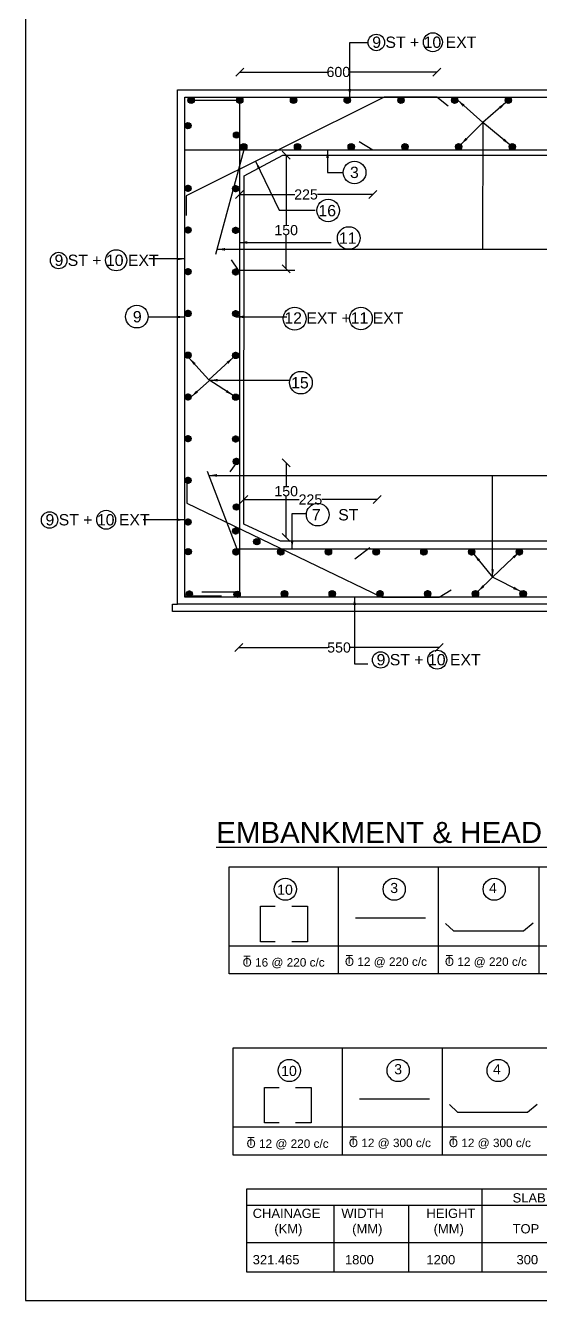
# Model space of a CAD drawing. Header units: millimetres. Extents: x 5124 to 6568637, y 2311 to 91879094.
# Drawn here: x 3731186 to 3737288, y 45933175 to 45948300 of the extents above; entities that cross this region are included whole.
import ezdxf

# ---------------------------------------------------------------- set-up
doc = ezdxf.new("R2010")
doc.units = ezdxf.units.MM
doc.header["$MEASUREMENT"] = 0
for name, color, linetype in [('DIMENSION', 7, 'Continuous'), ('DRAWING', 7, 'Continuous'), ('TEXT', 7, 'Continuous')]:
    doc.layers.add(name, color=color, linetype=linetype)
doc.styles.get("Standard").update_dxf_attribs({"font": 'arial.ttf', "height": 120})
doc.dimstyles.get("Standard").update_dxf_attribs({"dimtxt": 200, "dimasz": 110, "dimexe": 0.18, "dimexo": 0.0625, "dimgap": 0.09, "dimtad": 0, "dimtih": 1, "dimtoh": 1, "dimdec": 0, "dimzin": 0, "dimdsep": 46, "dimtxsty": 'Standard', "dimblk": 'OBLIQUE', "dimcen": 0.09, "dimse1": 1, "dimse2": 1, "dimadec": 0, "dimazin": 0, "dimtfac": 1, "dimtdec": 0, "dimtofl": 0, "dimtmove": 0, "dimatfit": 3, "dimfxl": 1, "dimtolj": 1, "dimtzin": 0, "dimarcsym": 0})

# ---------------------------------------------------------------- blocks, each defined once
blk = doc.blocks.new('_Oblique')
at = {"color": 0, "linetype": 'ByBlock', "lineweight": -2}
blk.add_line((-0.5, -0.5), (0.5, 0.5), dxfattribs=at)
blk = doc.blocks.new('*D98')
at = {"layer": 'Defpoints', "color": 0, "linetype": 'Continuous', "transparency": 16777216}
for p in [(3736060, 45947748), (3733726, 45947450), (3736060, 45947451)]:
    blk.add_point(p, dxfattribs=at)
at = {"layer": 'DIMENSION', "color": 0, "linetype": 'Continuous', "lineweight": -2, "transparency": 16777216}
for p, q in [((3733726, 45947748), (3734760, 45947748)), ((3736060, 45947748), (3735026, 45947748))]:
    blk.add_line(p, q, dxfattribs=at)
at = {"layer": 'DIMENSION', "color": 0, "linetype": 'Continuous', "lineweight": -2, "transparency": 16777216, "xscale": 95, "yscale": 95, "zscale": 95, "rotation": 180}
blk.add_blockref('_Oblique', (3733726, 45947748), dxfattribs=at)
at = {"layer": 'DIMENSION', "color": 0, "linetype": 'Continuous', "lineweight": -2, "transparency": 16777216, "xscale": 95, "yscale": 95, "zscale": 95}
blk.add_blockref('_Oblique', (3736060, 45947748), dxfattribs=at)
at = {"layer": 'DIMENSION', "color": 0, "linetype": 'Continuous', "transparency": 16777216, "insert": (3734893, 45947748), "char_height": 120, "attachment_point": 5}
blk.add_mtext('\\A1;600', dxfattribs=at)
blk = doc.blocks.new('*D99')
at = {"layer": 'Defpoints', "color": 0, "linetype": 'Continuous', "transparency": 16777216}
for p in [(3735300, 45946823), (3733720, 45946631), (3733720, 45946295)]:
    blk.add_point(p, dxfattribs=at)
at = {"layer": 'DIMENSION', "color": 0, "linetype": 'Continuous', "lineweight": -2, "transparency": 16777216}
for p, q in [((3733720, 45946295), (3734376, 45946295)), ((3735300, 45946295), (3734645, 45946295))]:
    blk.add_line(p, q, dxfattribs=at)
at = {"layer": 'DIMENSION', "color": 0, "linetype": 'Continuous', "lineweight": -2, "transparency": 16777216, "xscale": 95, "yscale": 95, "zscale": 95, "rotation": 180}
blk.add_blockref('_Oblique', (3733720, 45946295), dxfattribs=at)
at = {"layer": 'DIMENSION', "color": 0, "linetype": 'Continuous', "lineweight": -2, "transparency": 16777216, "xscale": 95, "yscale": 95, "zscale": 95}
blk.add_blockref('_Oblique', (3735300, 45946295), dxfattribs=at)
at = {"layer": 'DIMENSION', "color": 0, "linetype": 'Continuous', "transparency": 16777216, "insert": (3734510, 45946295), "char_height": 120, "attachment_point": 5}
blk.add_mtext('\\A1;225', dxfattribs=at)
blk = doc.blocks.new('*D100')
at = {"layer": 'Defpoints', "color": 0, "linetype": 'Continuous', "transparency": 16777216}
for p in [(3734271, 45946761), (3734271, 45945412), (3734275, 45945412)]:
    blk.add_point(p, dxfattribs=at)
at = {"layer": 'DIMENSION', "color": 0, "linetype": 'Continuous', "lineweight": -2, "transparency": 16777216}
for p, q in [((3734275, 45946761), (3734275, 45945933)), ((3734275, 45945412), (3734275, 45945810))]:
    blk.add_line(p, q, dxfattribs=at)
at = {"layer": 'DIMENSION', "color": 0, "linetype": 'Continuous', "lineweight": -2, "transparency": 16777216, "xscale": 95, "yscale": 95, "zscale": 95}
for p, rotation in [((3734275, 45946761), 90), ((3734275, 45945412), 270)]:
    blk.add_blockref('_Oblique', p, dxfattribs=dict(at, rotation=rotation))
at = {"layer": 'DIMENSION', "color": 0, "linetype": 'Continuous', "transparency": 16777216, "insert": (3734275, 45945872), "char_height": 120, "attachment_point": 5}
blk.add_mtext('\\A1;150', dxfattribs=at)
blk = doc.blocks.new('*D96')
at = {"layer": 'Defpoints', "color": 0, "linetype": 'Continuous', "transparency": 16777216}
for p in [(3735352, 45943205), (3733772, 45943012), (3733772, 45942677)]:
    blk.add_point(p, dxfattribs=at)
at = {"layer": 'DIMENSION', "color": 0, "linetype": 'Continuous', "lineweight": -2, "transparency": 16777216}
for p, q in [((3733772, 45942677), (3734428, 45942677)), ((3735352, 45942677), (3734696, 45942677))]:
    blk.add_line(p, q, dxfattribs=at)
at = {"layer": 'DIMENSION', "color": 0, "linetype": 'Continuous', "lineweight": -2, "transparency": 16777216, "xscale": 95, "yscale": 95, "zscale": 95, "rotation": 180}
blk.add_blockref('_Oblique', (3733772, 45942677), dxfattribs=at)
at = {"layer": 'DIMENSION', "color": 0, "linetype": 'Continuous', "lineweight": -2, "transparency": 16777216, "xscale": 95, "yscale": 95, "zscale": 95}
blk.add_blockref('_Oblique', (3735352, 45942677), dxfattribs=at)
at = {"layer": 'DIMENSION', "color": 0, "linetype": 'Continuous', "transparency": 16777216, "insert": (3734562, 45942677), "char_height": 120, "attachment_point": 5}
blk.add_mtext('\\A1;225', dxfattribs=at)
blk = doc.blocks.new('*D97')
at = {"layer": 'Defpoints', "color": 0, "linetype": 'Continuous', "transparency": 16777216}
for p in [(3734271, 45943114), (3734271, 45942226), (3734275, 45942226)]:
    blk.add_point(p, dxfattribs=at)
at = {"layer": 'DIMENSION', "color": 0, "linetype": 'Continuous', "lineweight": -2, "transparency": 16777216}
for p, q in [((3734275, 45943114), (3734275, 45942836)), ((3734275, 45942226), (3734275, 45942714))]:
    blk.add_line(p, q, dxfattribs=at)
at = {"layer": 'DIMENSION', "color": 0, "linetype": 'Continuous', "lineweight": -2, "transparency": 16777216, "xscale": 95, "yscale": 95, "zscale": 95}
for p, rotation in [((3734275, 45943114), 90), ((3734275, 45942226), 270)]:
    blk.add_blockref('_Oblique', p, dxfattribs=dict(at, rotation=rotation))
at = {"layer": 'DIMENSION', "color": 0, "linetype": 'Continuous', "transparency": 16777216, "insert": (3734275, 45942775), "char_height": 120, "attachment_point": 5}
blk.add_mtext('\\A1;150', dxfattribs=at)
blk = doc.blocks.new('*D101')
at = {"layer": 'Defpoints', "color": 0, "linetype": 'Continuous', "transparency": 16777216}
for p in [(3733712, 45941520), (3736089, 45941520), (3736089, 45940921)]:
    blk.add_point(p, dxfattribs=at)
at = {"layer": 'DIMENSION', "color": 0, "linetype": 'Continuous', "lineweight": -2, "transparency": 16777216}
for p, q in [((3733712, 45940921), (3734768, 45940921)), ((3736089, 45940921), (3735033, 45940921))]:
    blk.add_line(p, q, dxfattribs=at)
at = {"layer": 'DIMENSION', "color": 0, "linetype": 'Continuous', "lineweight": -2, "transparency": 16777216, "xscale": 95, "yscale": 95, "zscale": 95, "rotation": 180}
blk.add_blockref('_Oblique', (3733712, 45940921), dxfattribs=at)
at = {"layer": 'DIMENSION', "color": 0, "linetype": 'Continuous', "lineweight": -2, "transparency": 16777216, "xscale": 95, "yscale": 95, "zscale": 95}
blk.add_blockref('_Oblique', (3736089, 45940921), dxfattribs=at)
at = {"layer": 'DIMENSION', "color": 0, "linetype": 'Continuous', "transparency": 16777216, "insert": (3734901, 45940921), "char_height": 120, "attachment_point": 5}
blk.add_mtext('\\A1;550', dxfattribs=at)

msp = doc.modelspace()

# ---------------------------------------------------------------- hatches: boundary and pattern name
at = {"layer": 'DRAWING', "linetype": 'Continuous'}
for points in [[(3733111.1, 45947414, 1), (3733185.7, 45947414, 1)], [(3733688.3, 45947414, 1), (3733762.8, 45947414, 1)], [(3733688.3, 45947412.6, 1), (3733762.8, 45947412.6, 1)], [(3734324.6, 45947414, 1), (3734399.1, 45947414, 1)], [(3734324.6, 45947412.6, 1), (3734399.1, 45947412.6, 1)], [(3734960.9, 45947414, 1), (3735035.5, 45947414, 1)], [(3734960.9, 45947412.6, 1), (3735035.5, 45947412.6, 1)], [(3735597.3, 45947414, 1), (3735671.8, 45947414, 1)], [(3735597.3, 45947412.6, 1), (3735671.8, 45947412.6, 1)], [(3736233.6, 45947414, 1), (3736308.1, 45947414, 1)], [(3736233.6, 45947412.6, 1), (3736308.1, 45947412.6, 1)], [(3736869.9, 45947414, 1), (3736944.5, 45947414, 1)], [(3736869.9, 45947412.6, 1), (3736944.5, 45947412.6, 1)], [(3733073, 45947113, 1), (3733147.5, 45947113, 1)], [(3733648.6, 45947000.4, 1), (3733723.2, 45947000.4, 1)], [(3733735.5, 45946862.8, 1), (3733810.1, 45946862.8, 1)], [(3733735.5, 45946861.3, 1), (3733810.1, 45946861.3, 1)], [(3734371.9, 45946862.8, 1), (3734446.4, 45946862.8, 1)], [(3734371.9, 45946861.3, 1), (3734446.4, 45946861.3, 1)], [(3735008.2, 45946862.8, 1), (3735082.8, 45946862.8, 1)], [(3735008.2, 45946861.3, 1), (3735082.8, 45946861.3, 1)], [(3735644.6, 45946862.8, 1), (3735719.1, 45946862.8, 1)], [(3735644.6, 45946861.3, 1), (3735719.1, 45946861.3, 1)], [(3736280.9, 45946862.8, 1), (3736355.4, 45946862.8, 1)], [(3736280.9, 45946861.3, 1), (3736355.4, 45946861.3, 1)], [(3736917.2, 45946862.8, 1), (3736991.8, 45946862.8, 1)], [(3736917.2, 45946861.3, 1), (3736991.8, 45946861.3, 1)], [(3733072.7, 45946368.9, 1), (3733147.3, 45946368.9, 1)], [(3733074.1, 45946368.9, 1), (3733148.7, 45946368.9, 1)], [(3733638.1, 45946365.6, 1), (3733712.6, 45946365.6, 1)], [(3733639.5, 45946365.6, 1), (3733714, 45946365.6, 1)], [(3733072.7, 45945874, 1), (3733147.3, 45945874, 1)], [(3733074.1, 45945874, 1), (3733148.7, 45945874, 1)], [(3733638.1, 45945870.7, 1), (3733712.6, 45945870.7, 1)], [(3733639.5, 45945870.7, 1), (3733714, 45945870.7, 1)], [(3733072.7, 45945379.1, 1), (3733147.3, 45945379.1, 1)], [(3733074.1, 45945379.1, 1), (3733148.7, 45945379.1, 1)], [(3733638.1, 45945375.8, 1), (3733712.6, 45945375.8, 1)], [(3733639.5, 45945375.8, 1), (3733714, 45945375.8, 1)], [(3733072.7, 45944884.1, 1), (3733147.3, 45944884.1, 1)], [(3733074.1, 45944884.1, 1), (3733148.7, 45944884.1, 1)], [(3733638.1, 45944880.8, 1), (3733712.6, 45944880.8, 1)], [(3733639.5, 45944880.8, 1), (3733714, 45944880.8, 1)], [(3733072.7, 45944389.2, 1), (3733147.3, 45944389.2, 1)], [(3733074.1, 45944389.2, 1), (3733148.7, 45944389.2, 1)], [(3733638.1, 45944385.9, 1), (3733712.6, 45944385.9, 1)], [(3733639.5, 45944385.9, 1), (3733714, 45944385.9, 1)], [(3733072.7, 45943894.3, 1), (3733147.3, 45943894.3, 1)], [(3733074.1, 45943894.3, 1), (3733148.7, 45943894.3, 1)], [(3733638.1, 45943891, 1), (3733712.6, 45943891, 1)], [(3733639.5, 45943891, 1), (3733714, 45943891, 1)], [(3733072.7, 45943399.4, 1), (3733147.3, 45943399.4, 1)], [(3733074.1, 45943399.4, 1), (3733148.7, 45943399.4, 1)], [(3733638.1, 45943396, 1), (3733712.6, 45943396, 1)], [(3733639.5, 45943396, 1), (3733714, 45943396, 1)], [(3733645.9, 45943128.5, 1), (3733720.5, 45943128.5, 1)], [(3733647.3, 45943128.5, 1), (3733721.9, 45943128.5, 1)], [(3733072.7, 45942904.4, 1), (3733147.3, 45942904.4, 1)], [(3733074.1, 45942904.4, 1), (3733148.7, 45942904.4, 1)], [(3733647.3, 45942588.4, 1), (3733721.8, 45942588.4, 1)], [(3733648.7, 45942588.4, 1), (3733723.2, 45942588.4, 1)], [(3733072.7, 45942409.5, 1), (3733147.3, 45942409.5, 1)], [(3733074.1, 45942409.5, 1), (3733148.7, 45942409.5, 1)], [(3733638.1, 45942302.6, 1), (3733712.6, 45942302.6, 1)], [(3733639.5, 45942302.6, 1), (3733714, 45942302.6, 1)], [(3733887.7, 45942178, 1), (3733962.3, 45942178, 1)], [(3733889.2, 45942178, 1), (3733963.7, 45942178, 1)], [(3733076.3, 45942059.4, 1), (3733150.8, 45942059.4, 1)], [(3733077.7, 45942059.4, 1), (3733152.3, 45942059.4, 1)], [(3733641.7, 45942056.1, 1), (3733716.2, 45942056.1, 1)], [(3733643.1, 45942056.1, 1), (3733717.6, 45942056.1, 1)], [(3734172.1, 45942056.6, 1), (3734246.6, 45942056.6, 1)], [(3734172.1, 45942055.2, 1), (3734246.6, 45942055.2, 1)], [(3734173.5, 45942056.6, 1), (3734248, 45942056.6, 1)], [(3734173.5, 45942055.2, 1), (3734248, 45942055.2, 1)], [(3734737.7, 45942056.6, 1), (3734812.2, 45942056.6, 1)], [(3734737.7, 45942055.2, 1), (3734812.2, 45942055.2, 1)], [(3734739.1, 45942056.6, 1), (3734813.7, 45942056.6, 1)], [(3734739.1, 45942055.2, 1), (3734813.7, 45942055.2, 1)], [(3735303.3, 45942056.6, 1), (3735377.9, 45942056.6, 1)], [(3735303.3, 45942055.2, 1), (3735377.9, 45942055.2, 1)], [(3735304.8, 45942056.6, 1), (3735379.3, 45942056.6, 1)], [(3735304.8, 45942055.2, 1), (3735379.3, 45942055.2, 1)], [(3735869, 45942056.6, 1), (3735943.5, 45942056.6, 1)], [(3735869, 45942055.2, 1), (3735943.5, 45942055.2, 1)], [(3735870.4, 45942056.6, 1), (3735944.9, 45942056.6, 1)], [(3735870.4, 45942055.2, 1), (3735944.9, 45942055.2, 1)], [(3736434.6, 45942056.6, 1), (3736509.1, 45942056.6, 1)], [(3736434.6, 45942055.2, 1), (3736509.1, 45942055.2, 1)], [(3736436, 45942056.6, 1), (3736510.6, 45942056.6, 1)], [(3736436, 45942055.2, 1), (3736510.6, 45942055.2, 1)], [(3737000.2, 45942056.6, 1), (3737074.8, 45942056.6, 1)], [(3737000.2, 45942055.2, 1), (3737074.8, 45942055.2, 1)], [(3737001.7, 45942056.6, 1), (3737076.2, 45942056.6, 1)], [(3737001.7, 45942055.2, 1), (3737076.2, 45942055.2, 1)], [(3733089.4, 45941555.5, 1), (3733163.9, 45941555.5, 1)], [(3733090.8, 45941555.5, 1), (3733165.3, 45941555.5, 1)], [(3733654.7, 45941552.2, 1), (3733729.2, 45941552.2, 1)], [(3733656.1, 45941552.2, 1), (3733730.7, 45941552.2, 1)], [(3734217.1, 45941559.7, 1), (3734291.6, 45941559.7, 1)], [(3734217.1, 45941558.3, 1), (3734291.6, 45941558.3, 1)], [(3734218.5, 45941559.7, 1), (3734293, 45941559.7, 1)], [(3734218.5, 45941558.3, 1), (3734293, 45941558.3, 1)], [(3734782.7, 45941559.7, 1), (3734857.3, 45941559.7, 1)], [(3734782.7, 45941558.3, 1), (3734857.3, 45941558.3, 1)], [(3734784.1, 45941559.7, 1), (3734858.7, 45941559.7, 1)], [(3734784.1, 45941558.3, 1), (3734858.7, 45941558.3, 1)], [(3735348.4, 45941559.7, 1), (3735422.9, 45941559.7, 1)], [(3735348.4, 45941558.3, 1), (3735422.9, 45941558.3, 1)], [(3735349.8, 45941559.7, 1), (3735424.3, 45941559.7, 1)], [(3735349.8, 45941558.3, 1), (3735424.3, 45941558.3, 1)], [(3735914, 45941559.7, 1), (3735988.5, 45941559.7, 1)], [(3735914, 45941558.3, 1), (3735988.5, 45941558.3, 1)], [(3735915.4, 45941559.7, 1), (3735989.9, 45941559.7, 1)], [(3735915.4, 45941558.3, 1), (3735989.9, 45941558.3, 1)], [(3736479.6, 45941559.7, 1), (3736554.2, 45941559.7, 1)], [(3736479.6, 45941558.3, 1), (3736554.2, 45941558.3, 1)], [(3736481, 45941559.7, 1), (3736555.6, 45941559.7, 1)], [(3736481, 45941558.3, 1), (3736555.6, 45941558.3, 1)], [(3737045.3, 45941559.7, 1), (3737119.8, 45941559.7, 1)], [(3737045.3, 45941558.3, 1), (3737119.8, 45941558.3, 1)], [(3737046.7, 45941559.7, 1), (3737121.2, 45941559.7, 1)], [(3737046.7, 45941558.3, 1), (3737121.2, 45941558.3, 1)]]:
    msp.add_hatch(color=256, dxfattribs=at).paths.add_polyline_path(points)

# ---------------------------------------------------------------- linework, layer by layer
at = {"layer": 'DIMENSION', "linetype": 'Continuous'}
for points in [[(3735138.2, 45946922.3), (3735300.4, 45946823.3)], [(3733621.5, 45945519.5), (3733707.3, 45945397.2), (3734377.6, 45945397.2)], [(3733720.5, 45943162.7), (3733607, 45943005.7)], [(3743760, 45941434.3), (3743760, 45941348.4), (3732926.8, 45941348.4), (3732926.8, 45941434.3), (3732986, 45941434.3)]]:
    msp.add_lwpolyline(points, dxfattribs=at)
for centre, radius in [((3735342.9, 45948098.7), 97.5), ((3735085.3, 45946556), 134.2), ((3734772.9, 45946105.1), 134.2), ((3735016, 45945779.1), 134.2), ((3731577.7, 45945512), 97.5), ((3732504.7, 45944846.4), 134.2), ((3734375, 45944822.2), 134.8), ((3735161.2, 45944824.6), 134.2), ((3734449.5, 45944063.2), 134.2), ((3734648.1, 45942497.1), 134.2), ((3731470.6, 45942434), 97.5), ((3735394.2, 45940774.1), 97.5)]:
    msp.add_circle(centre, radius, dxfattribs=at)
at = {"layer": 'DRAWING', "linetype": 'Continuous'}
for p, q in [((3732986, 45947537), (3749275.2, 45947537)), ((3732986, 45941434.3), (3732986, 45947537)), ((3733071.7, 45947451.3), (3749275.2, 45947451.3)), ((3733071.7, 45941520), (3733071.7, 45947451.3)), ((3749275.2, 45941434.3), (3732986, 45941434.3)), ((3749275.2, 45941520), (3733071.7, 45941520)), ((3733809.9, 45934498.4), (3742043, 45934498.4)), ((3733809.9, 45933510.4), (3733809.9, 45934498.4)), ((3742043, 45933510.4), (3733809.9, 45933510.4))]:
    msp.add_line(p, q, dxfattribs=at)
for points in [[(3763651.2, 45955991.2), (3731185.6, 45955991.2), (3731185.6, 45933175.2), (3763651.2, 45933175.2)], [(3733600.8, 45938321.5), (3751743.9, 45938321.5), (3751743.9, 45937048.9), (3733600.8, 45937048.9)], [(3733647.8, 45936171.6), (3751790.9, 45936171.6), (3751790.9, 45934898.9), (3733647.8, 45934898.9)]]:
    msp.add_lwpolyline(points, close=True, dxfattribs=at)
for points in [[(3736194.1, 45947342.6), (3736060.3, 45947451.3), (3735436.9, 45947451.3), (3733088.7, 45946281.3), (3733088.7, 45946047.4)], [(3733185.7, 45947414), (3733720.5, 45947414), (3733720.5, 45941579.1), (3733273.8, 45941579.1)], [(3736604.2, 45947149), (3736602.1, 45945645)], [(3733071.7, 45946823.3), (3749275.2, 45946823.3)], [(3733772.8, 45946824.1), (3733437.4, 45945585.4)], [(3733778.7, 45946518.6), (3734233.2, 45946761.2), (3742428.2, 45946761.2), (3742877.1, 45946540.8), (3742877.1, 45942428.5), (3742435.2, 45942184.5), (3734208.7, 45942184.5), (3733771.2, 45942384.5), (3733778.7, 45946518.6)], [(3733338.9, 45943012.8), (3733690, 45942093.7), (3752938.9, 45942093.7)], [(3733096.4, 45942876.4), (3733096.4, 45942633.5), (3735406.9, 45941520), (3736089.2, 45941520), (3736230.3, 45941607)], [(3735267.2, 45942102.1), (3735089.4, 45941969.9)], [(3733507.5, 45941531), (3733071.7, 45941531)], [(3734890.3, 45938321.5), (3734890.3, 45937048.9)], [(3736075.4, 45938321.5), (3736075.4, 45937048.9)], [(3737268.8, 45938321.5), (3737268.8, 45937048.9)], [(3734144.8, 45937430.9), (3733968.8, 45937430.9), (3733968.8, 45937853.6), (3734144.8, 45937853.6)], [(3734340.1, 45937853.6), (3734525.5, 45937853.6), (3734525.5, 45937430.9), (3734340.1, 45937430.9)], [(3735095.7, 45937715.9), (3735924.8, 45937715.9)], [(3736164.2, 45937648.7), (3736258.1, 45937560.7), (3737086.3, 45937560.7), (3737200.5, 45937654.4)], [(3733600.8, 45937383.4), (3751743.9, 45937383.4)], [(3734937.3, 45936171.6), (3734937.3, 45934898.9)], [(3736122.4, 45936171.6), (3736122.4, 45934898.9)], [(3734191.8, 45935281), (3734015.8, 45935281), (3734015.8, 45935703.6), (3734191.8, 45935703.6)], [(3734387, 45935703.6), (3734572.5, 45935703.6), (3734572.5, 45935281), (3734387, 45935281)], [(3735142.7, 45935566), (3735971.8, 45935566)], [(3736211.2, 45935498.7), (3736305.1, 45935410.7), (3737133.3, 45935410.7), (3737247.5, 45935504.5)], [(3736592.5, 45934498.4), (3736592.5, 45933510.4)], [(3733809.9, 45934305.9), (3742043, 45934305.9)], [(3734840.6, 45934305.9), (3734840.6, 45933510.4)], [(3735725.7, 45934305.9), (3735725.7, 45933510.4)], [(3733809.9, 45933862), (3742043, 45933862)]]:
    msp.add_lwpolyline(points, dxfattribs=at)
for centre, radius in [((3736013.5, 45948101.7), 112.5), ((3733148.4, 45947414), 37.3), ((3733725.5, 45947414), 37.3), ((3733725.5, 45947412.6), 37.3), ((3734361.9, 45947414), 37.3), ((3734361.9, 45947412.6), 37.3), ((3734998.2, 45947414), 37.3), ((3734998.2, 45947412.6), 37.3), ((3735634.5, 45947414), 37.3), ((3735634.5, 45947412.6), 37.3), ((3736270.9, 45947414), 37.3), ((3736270.9, 45947412.6), 37.3), ((3736907.2, 45947414), 37.3), ((3736907.2, 45947412.6), 37.3), ((3733110.3, 45947113), 37.3), ((3733685.9, 45947000.4), 37.3), ((3733772.8, 45946862.8), 37.3), ((3733772.8, 45946861.3), 37.3), ((3734409.1, 45946862.8), 37.3), ((3734409.1, 45946861.3), 37.3), ((3735045.5, 45946862.8), 37.3), ((3735045.5, 45946861.3), 37.3), ((3735681.8, 45946862.8), 37.3), ((3735681.8, 45946861.3), 37.3), ((3736318.2, 45946862.8), 37.3), ((3736318.2, 45946861.3), 37.3), ((3736954.5, 45946862.8), 37.3), ((3736954.5, 45946861.3), 37.3), ((3733110, 45946368.9), 37.3), ((3733111.4, 45946368.9), 37.3), ((3733675.3, 45946365.6), 37.3), ((3733676.8, 45946365.6), 37.3), ((3733110, 45945874), 37.3), ((3733111.4, 45945874), 37.3), ((3733675.3, 45945870.7), 37.3), ((3733676.8, 45945870.7), 37.3), ((3732260, 45945514.8), 125.1), ((3733110, 45945379.1), 37.3), ((3733111.4, 45945379.1), 37.3), ((3733675.3, 45945375.8), 37.3), ((3733676.8, 45945375.8), 37.3), ((3733110, 45944884.1), 37.3), ((3733111.4, 45944884.1), 37.3), ((3733675.3, 45944880.8), 37.3), ((3733676.8, 45944880.8), 37.3), ((3733110, 45944389.2), 37.3), ((3733111.4, 45944389.2), 37.3), ((3733675.3, 45944385.9), 37.3), ((3733676.8, 45944385.9), 37.3), ((3733110, 45943894.3), 37.3), ((3733111.4, 45943894.3), 37.3), ((3733675.3, 45943891), 37.3), ((3733676.8, 45943891), 37.3), ((3733110, 45943399.4), 37.3), ((3733111.4, 45943399.4), 37.3), ((3733675.3, 45943396), 37.3), ((3733676.8, 45943396), 37.3), ((3733683.2, 45943128.5), 37.3), ((3733684.6, 45943128.5), 37.3), ((3733110, 45942904.4), 37.3), ((3733111.4, 45942904.4), 37.3), ((3733684.5, 45942588.4), 37.3), ((3733686, 45942588.4), 37.3), ((3732141.2, 45942437), 112.5), ((3733110, 45942409.5), 37.3), ((3733111.4, 45942409.5), 37.3), ((3733675.3, 45942302.6), 37.3), ((3733676.8, 45942302.6), 37.3), ((3733925, 45942178), 37.3), ((3733926.4, 45942178), 37.3), ((3733113.6, 45942059.4), 37.3), ((3733115, 45942059.4), 37.3), ((3733678.9, 45942056.1), 37.3), ((3733680.3, 45942056.1), 37.3), ((3734209.3, 45942056.6), 37.3), ((3734209.3, 45942055.2), 37.3), ((3734210.8, 45942056.6), 37.3), ((3734210.8, 45942055.2), 37.3), ((3734775, 45942056.6), 37.3), ((3734775, 45942055.2), 37.3), ((3734776.4, 45942056.6), 37.3), ((3734776.4, 45942055.2), 37.3), ((3735340.6, 45942056.6), 37.3), ((3735340.6, 45942055.2), 37.3), ((3735342, 45942056.6), 37.3), ((3735342, 45942055.2), 37.3), ((3735906.2, 45942056.6), 37.3), ((3735906.2, 45942055.2), 37.3), ((3735907.7, 45942056.6), 37.3), ((3735907.7, 45942055.2), 37.3), ((3736471.9, 45942056.6), 37.3), ((3736471.9, 45942055.2), 37.3), ((3736473.3, 45942056.6), 37.3), ((3736473.3, 45942055.2), 37.3), ((3737037.5, 45942056.6), 37.3), ((3737037.5, 45942055.2), 37.3), ((3737038.9, 45942056.6), 37.3), ((3737038.9, 45942055.2), 37.3), ((3733126.6, 45941555.5), 37.3), ((3733128, 45941555.5), 37.3), ((3733692, 45941552.2), 37.3), ((3733693.4, 45941552.2), 37.3), ((3734254.4, 45941559.7), 37.3), ((3734254.4, 45941558.3), 37.3), ((3734255.8, 45941559.7), 37.3), ((3734255.8, 45941558.3), 37.3), ((3734820, 45941559.7), 37.3), ((3734820, 45941558.3), 37.3), ((3734821.4, 45941559.7), 37.3), ((3734821.4, 45941558.3), 37.3), ((3735385.6, 45941559.7), 37.3), ((3735385.6, 45941558.3), 37.3), ((3735387, 45941559.7), 37.3), ((3735387, 45941558.3), 37.3), ((3735951.3, 45941559.7), 37.3), ((3735951.3, 45941558.3), 37.3), ((3735952.7, 45941559.7), 37.3), ((3735952.7, 45941558.3), 37.3), ((3736516.9, 45941559.7), 37.3), ((3736516.9, 45941558.3), 37.3), ((3736518.3, 45941559.7), 37.3), ((3736518.3, 45941558.3), 37.3), ((3737082.5, 45941559.7), 37.3), ((3737082.5, 45941558.3), 37.3), ((3737083.9, 45941559.7), 37.3), ((3737083.9, 45941558.3), 37.3), ((3736064.8, 45940777.1), 112.5), ((3734265.7, 45938053.9), 131.6), ((3735555.2, 45938053.9), 131.6), ((3736740.2, 45938053.9), 131.6), ((3734312.7, 45935903.9), 131.6), ((3735602.2, 45935903.9), 131.6), ((3736787.2, 45935903.9), 131.6)]:
    msp.add_circle(centre, radius, dxfattribs=at)
at = {"layer": 'TEXT', "linetype": 'Continuous'}
msp.add_lwpolyline([(3733647.8, 45935233.5), (3751790.9, 45935233.5)], dxfattribs=at)

# ---------------------------------------------------------------- texts
at = {"layer": 'DRAWING'}
for s, p in [('10', (3734167.4, 45937988.4)), ('3', (3735507.9, 45938008.8)), ('4', (3736678.8, 45938008.5)), ('3', (3735554.9, 45935858.8)), ('4', (3736725.8, 45935858.5)), ('10', (3734214.4, 45935838.5))]:
    msp.add_text(s, height=120, dxfattribs=at).set_placement(p)
at = {"layer": 'TEXT'}
for s, height, p in [('9 ST + 10 EXT', 134.117, (3735294.7, 45948034.5)), ('3', 134.1, (3735031, 45946490.7)), ('16 ', 134.12, (3734657.1, 45946037.1)), ('11  ', 134.12, (3734900.2, 45945711.1)), ('9 ST + 10 EXT', 134.117, (3731529.4, 45945447.8)), ('9', 134.1, (3732457.7, 45944778.4)), ('12 EXT +11 EXT', 134.117, (3734253.2, 45944763.4)), ('15', 134.12, (3734333.7, 45943995.2)), ('9 ST + 10 EXT', 134.117, (3731422.4, 45942369.8)), ('7    ST', 134.12, (3734579.1, 45942429.1)), ('9 ST + 10 EXT', 134.117, (3735346, 45940709.9)), ('%%UEMBANKMENT & HEAD WALL', 250, (3733445.7, 45938602.8)), ('O 16 @ 220 c/c', 100, (3733758.3, 45937136.2)), ('T', 100, (3733766.9, 45937164.1)), ('O 12 @ 220 c/c', 100, (3734970.7, 45937145)), ('T', 100, (3734979.4, 45937172.9)), ('O 12 @ 220 c/c', 100, (3736155.8, 45937145)), ('T', 100, (3736164.4, 45937172.9)), ('O 12 @ 220 c/c', 100, (3733805.3, 45934986.2)), ('T', 100, (3733813.9, 45935014.1)), ('O 12 @ 300 c/c', 100, (3735017.7, 45934995)), ('T', 100, (3735026.4, 45935022.9)), ('O 12 @ 300 c/c', 100, (3736202.7, 45934995)), ('T', 100, (3736211.4, 45935022.9))]:
    msp.add_text(s, height=height, dxfattribs=at).set_placement(p)
at = {"layer": 'TEXT', "linetype": 'Continuous', "insert": (3733877.9, 45934447.8), "char_height": 110, "width": 8999.72, "attachment_point": 1}
msp.add_mtext('^I^I^I^I^I^I     ^ISLAB THICKNESS (MM)^I   WALL THICKNESS (MM)\\PCHAINAGE^I    WIDTH^I       HEIGHT^I^I^I^I^I^I^I^I^I^I      ^I  NO.OF CELLS\\P      (KM)^I       (MM)^I         (MM)^I^ITOP^I^IBOTTOM^I   SIDE WALLS  MIDDLE WALL\\P\\P321.465^I     1800^I       1200                 300^I^I300^I^I    300                  300^I^I^I2', dxfattribs=at)

# ---------------------------------------------------------------- dimensions: what is measured, and where the dimension line sits
at = {"layer": 'DIMENSION', "linetype": 'Continuous'}
for base, p1, p2, text, picture, middle in [((3736060.3, 45947747.6), (3733725.5, 45947449.9), (3736060.3, 45947451.3), '600', '*D98', (3734892.9, 45947747.6)), ((3733720.5, 45946295.3), (3735300.4, 45946823.3), (3733720.5, 45946630.8), '225', '*D99', (3734510.5, 45946295.3)), ((3733771.7, 45942676.9), (3735351.7, 45943204.9), (3733771.7, 45943012.3), '225', '*D96', (3734561.7, 45942676.9)), ((3736089.2, 45940920.8), (3733712.1, 45941520), (3736089.2, 45941520), '550', '*D101', (3734900.7, 45940920.8))]:
    dim = msp.add_linear_dim(base=base, p1=p1, p2=p2, text=text, dimstyle='Standard', override={"dimasz": 95, "dimarcsym": 1}, dxfattribs=at)
    dim.commit()
    dim.dimension.update_dxf_attribs({"geometry": picture, "text_midpoint": middle})
for base, p1, p2, picture, middle in [((3734274.7, 45945411.7), (3734271, 45946761.2), (3734271, 45945411.7), '*D100', (3734274.7, 45945871.7)), ((3734274.7, 45942225.7), (3734271, 45943114.3), (3734271, 45942225.7), '*D97', (3734274.7, 45942775.1))]:
    dim = msp.add_linear_dim(base=base, p1=p1, p2=p2, angle=90, text='150', dimstyle='Standard', override={"dimasz": 95, "dimarcsym": 1}, dxfattribs=at)
    dim.commit()
    dim.dimension.update_dxf_attribs({"geometry": picture, "text_midpoint": middle, "dimtype": 160})

# ---------------------------------------------------------------- leaders
at = {"layer": 'DRAWING', "linetype": 'Continuous'}
for points in [[(3735027.8, 45947451.3), (3735027.8, 45948097.2), (3735234.9, 45948097.2)], [(3736308.1, 45947412.6), (3736604.2, 45947149)], [(3736879.1, 45947388.2), (3736604.2, 45947149)], [(3736344.5, 45946889.1), (3736604.2, 45947149)], [(3736925.6, 45946886.3), (3736604.2, 45947149)], [(3734765.1, 45946823.3), (3734765.1, 45946555.3), (3734948.4, 45946555.3)], [(3733911.6, 45946691.3), (3734192.6, 45946110.7), (3734617.5, 45946110.7)], [(3733453.5, 45945645), (3742680.8, 45945645)], [(3733720.5, 45945726), (3734806.7, 45945726)], [(3733071.7, 45945530.3), (3732648.8, 45945530.3)], [(3733075.9, 45944841.9), (3732649.6, 45944841.9)], [(3733680.1, 45944843.7), (3734282.2, 45944843.7)], [(3733125.9, 45944354.9), (3733357.3, 45944098.7)], [(3733647.7, 45944360.9), (3733357.3, 45944098.7)], [(3733148.7, 45943894.3), (3733365.2, 45944089.9)], [(3733645.5, 45943911.3), (3733357.3, 45944098.7)], [(3733366.9, 45944092.4), (3734317.1, 45944092.4)], [(3733358, 45942962.9), (3740776, 45942962.9)], [(3736721.1, 45941755.6), (3736721.1, 45942962.9)], [(3734345, 45942093.7), (3734345, 45942512.2), (3734507.9, 45942512.2)], [(3733071.7, 45942436.2), (3732579, 45942436.2)], [(3736498.9, 45942029.6), (3736721.1, 45941755.6)], [(3737037.5, 45942055.2), (3736721.1, 45941755.6)], [(3736545, 45941584.3), (3736721.1, 45941755.6)], [(3737056.9, 45941585.3), (3736721.1, 45941755.6)], [(3735085.5, 45941520), (3735085.5, 45940727.9), (3735243.9, 45940727.9)]]:
    msp.add_leader(points, dimstyle='Standard', override={"dimasz": 95, "dimgap": 0.09, "dimtad": 0, "dimarcsym": 1}, dxfattribs=at)

doc.saveas('drawing.dxf')
